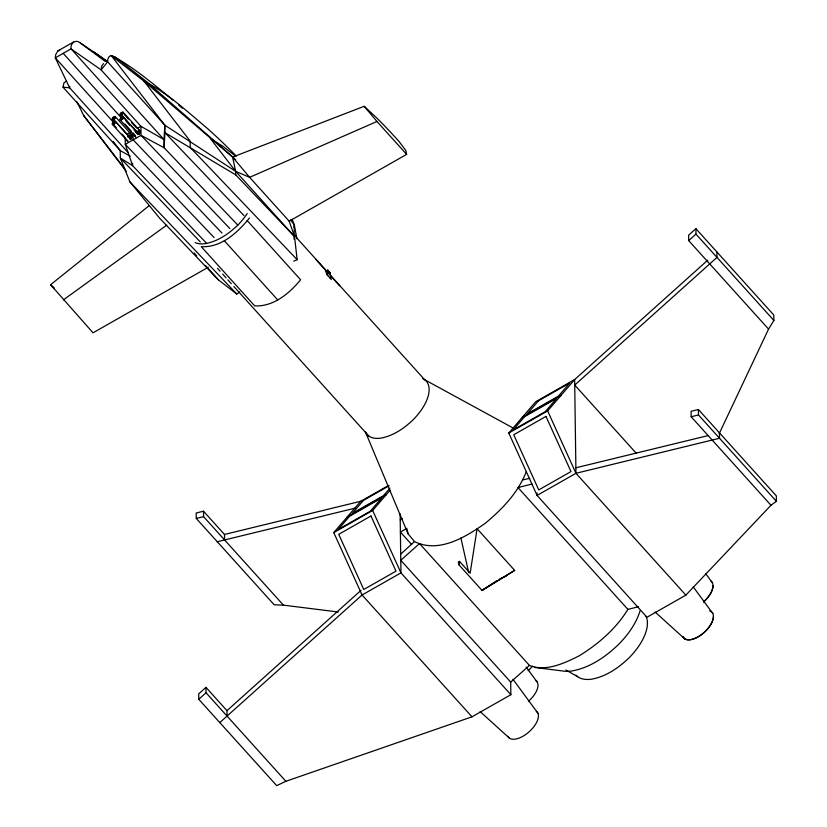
<?xml version="1.0" encoding="UTF-8"?>
<svg xmlns="http://www.w3.org/2000/svg" width="827" height="827" viewBox="0 0 827 827"><rect width="100%" height="100%" fill="white"/><g stroke="black" fill="none" stroke-linecap="round" stroke-linejoin="round"><path stroke-width="1.24" d="M130.263 156.231L120.225 150.586L63.017 87.186L63.999 82.731L66.646 81.015M69.726 86.339L69.633 87.807L128.195 152.716M237.742 225.027L164.108 147.744L163.994 139.567L101.132 69.892L107.624 61.798C107.479 59.13 108.761 55.099 112.131 55.667C134.232 67.597 153.719 84.364 173.174 100.212M235.674 159.704L144.063 81.242L111.252 55.636L164.831 125.197L163.994 139.567L140.91 126.293L71.06 48.876C70.006 43.469 75.743 38.776 80.26 42.911L107.138 61.105M294.019 227.58L294.36 225.047L292.055 219.269M458.964 564.841L459.512 561.368L458.334 562.04L458.964 564.841L482.017 590.395L514.673 570.392L477.096 528.742L470.149 573.163L459.512 561.368M294.03 239.106L294.36 225.047L290.639 219.91M422.762 378.632A39.841 19.962 -42.1 0 1 413.221 419.671C404.176 428.376 393.332 435.87 380.761 438.145A39.841 19.962 -42.1 0 1 365.431 431.994L408.062 533.808L414.472 541.561C438.703 553.687 465.467 537.136 485.191 523.336C502.113 509.308 518.167 492.706 526.179 471.866M719.19 433.679L768.552 329.105L773.886 320.462L773.803 315.035L695.889 228.676L688.633 235.178L688.705 240.616L768.552 329.105M638.537 606.718L627.9 609.385C615.981 628.83 598.241 644.13 578.931 655.976C564.066 663.285 545.985 672.041 529.435 665.404L419.516 543.587L400.775 560.272L510.693 682.099L510.869 694.701L471.979 716.823L285.884 781.298L276.704 785.65L198.78 699.291L198.707 693.863L205.964 687.351L226.98 710.651L227.063 716.099M471.979 716.823L362.071 595.006L333.767 532.609L360.758 501.265L388.535 485.459M389.889 488.209L383.459 495.673L352.199 513.464L363.446 500.397L389.124 485.78M333.767 532.609L372.657 510.476L390.117 490.194M771.012 505.307L691.165 416.746L691.093 411.308L698.412 409.53L776.336 495.89L776.408 501.317L771.012 505.235L685.872 595.13L646.983 617.252L537.064 495.425L508.77 433.028L535.762 401.684L574.651 379.562L707.736 260.174M508.77 433.028L547.65 410.905L574.651 379.562L575.954 473.302L685.872 595.13M249.444 217.977C237.742 232.542 221.274 247.728 201.281 246.694L254.695 305.887C273.396 306.889 289.388 293.43 300.594 279.764L247.19 220.571M400.692 554.152L414.472 541.561M688.705 240.616L695.962 234.103L695.889 228.676M198.78 699.291L206.037 692.778L205.964 687.351M226.98 710.651L361.027 590.354M219.806 722.591L362.071 595.006L400.95 572.873L400.134 513.805M510.693 682.099L529.435 665.404M129.394 138.037L129.994 137.086L129.374 136.837A1.592 0.796 -42.1 0 1 130.645 136.92A1.592 0.796 -42.1 0 1 129.715 138.522M136 132.082L136.341 131.266L122.117 115.646L121.218 116.442L122.169 115.708M136.073 132.237L136.682 131.286L136.052 131.038M137.261 133.56L137.84 132.465L136.817 132.599M73.655 41.95L57.911 50.902L55.647 54.737L55.316 57.838L69.633 87.807L63.017 87.186M103.458 63.648L101.762 65.964L101.132 69.892L71.06 48.876L55.316 57.838L113.961 122.83M208.228 267.266L93.027 332.816L50.592 284.726L148.87 205.902M63.348 299.922L166.723 225.151M113.134 141.376L120.225 150.586L120.329 158.029L129.87 181.816L159.611 218.173L218.421 279.888L236.801 294.03L239.747 291.962M127.751 135.762L128.805 135.762L127.989 136.858M127.823 135.917L128.547 135.917L127.834 136.734M496.417 580.957L482.017 590.395L514.673 570.392M127.131 134.139L131.069 131.896M136.972 128.536L140.91 126.293L141.035 135.38L229.823 228.552M232.614 157.078L249.63 177.329L289.202 221.191L406.636 154.37L405.861 150.566L399.203 141.686A289.853 100.935 60.4 0 0 376.182 117.424L364.2 106.29L232.614 157.078L235.664 171.344L235.716 174.869L294.526 236.584L297.162 259.688L293.781 261.156M315.552 259.068L326.283 270.967L327.73 270.14L330.387 273.086L330.459 278.41M326.5 271.225L327.73 270.522L330.397 273.479M347.257 516.937L386.147 494.804M522.261 417.356L561.151 395.234M400.216 519.935L402.387 518.705M406.915 528.35L400.382 532.071L411.639 544.538M719.438 432.831L719.511 438.258L575.954 473.302L537.064 495.425L537.033 492.902M57.911 50.902L59.751 50.313M499.632 579.065L506.589 575.799M406.636 154.37L376.957 121.476L249.63 177.329L235.664 171.344L164.831 125.197L107.624 61.798M532.164 484.012L517.981 487.558L627.9 609.385M224.52 534.521L203.504 511.22L196.185 513.009L196.257 518.436L274.182 604.795L283.423 605.137L338.222 612.001M196.257 518.436L203.576 516.648L283.423 605.137M691.165 416.746L698.495 414.958L776.408 501.317M360.758 501.265L224.52 534.449L224.603 539.948M217.284 541.726L355.837 507.985M575.881 467.793L708.367 435.529M522.891 479.867L529.849 478.285M84.457 115.625L83.703 115.584L76.88 101.762M534.48 667.43L562.195 670.924A57.249 28.687 -42.1 0 0 571.933 670.976C589.982 667.709 605.571 656.927 618.575 644.429A57.249 28.687 -42.1 0 0 640.015 610.864M114.25 120.122L113.402 120.98L114.25 120.122L128.464 135.752M513.267 428.097L424.644 379.707L330.418 275.277M565.947 670.025L577.68 676.724M235.716 174.869L164.935 132.651L164.831 125.197M50.592 284.726L54.241 287.93M80.26 42.911L105.391 61.539M94.113 51.977L106.456 61.177M115.16 56.908L147.423 82.338L233.865 158.05M235.881 156.406L222.97 146.369L210.327 138.44L235.664 171.344L294.526 236.584L289.202 221.191M178.673 105.039L182.343 108.254M655.149 612.052L684.539 638.692M480.146 711.613L509.484 738.211M297.162 259.688L190.231 147.475L190.148 141.076L144.063 81.242C167.509 92.913 187.481 111.779 207.567 128.578A460.391 160.314 60.4 0 1 236.067 155.817M243.975 215.589L164.935 132.651L164.108 147.744L141.035 135.38L125.29 144.343L132.609 165.658L206.254 242.942M221.946 233.028L133.168 139.866L133.075 133.044M214.069 237.514L125.29 144.343L125.197 137.53M200.258 241.908L120.329 158.029L132.609 165.658L132.578 163.322M129.87 181.816L236.801 294.03M695.962 234.103L773.886 320.462M636.17 453.165L574.724 385.062L716.988 257.404L716.906 251.977M296.707 237.918L326.965 271.452M330.717 275.887L339.732 285.863M123.12 112.203L138.998 129.798M124.298 114.508L128.423 119.088M131.731 122.747L135.855 127.327M123.182 117L139.07 134.605M126.014 121.145L130.149 125.714M134.274 130.294L137.582 133.953A1.592 0.796 -42.1 0 0 138.533 132.558A1.592 0.796 -42.1 0 0 137.561 132.175M63.193 53.352L120.969 117.393M124.877 124.04L131.483 131.359M133.137 133.188L135.618 135.938M120.277 119.936L136.155 137.54M115.242 116.679L130.852 133.984M224.334 240.75L277.748 299.943M115.315 121.486L131.193 139.081M112.875 123.936L116.183 127.596M121.962 134.005L124.432 136.755M112.4 124.412L128.278 142.017M217.491 268.341L220.075 271.215M222.67 274.088L226.133 277.924M227.859 279.836L231.312 283.671M233.907 286.545L368.759 436.005M194.18 253.021L196.774 255.905M205.437 265.498L218.421 279.888M510.869 694.701L400.95 572.873L372.657 510.476M206.037 692.778L285.884 781.298M364.2 106.29L376.957 121.476M325.414 270.005L326.841 274.554L331.286 279.474L330.49 275.691M326.283 270.967L327.709 275.505L327.73 270.129M125.094 169.339L83.703 115.584L126.448 171.561M705.648 573.618L712.44 582.859M693.243 586.881L712.864 613.572M526.127 667.048L537.457 682.461M512.957 679.267L537.891 713.184M547.65 410.905L575.954 473.302M295.57 235.209L296.872 238.714L294.36 225.047M460.897 537.963L468.692 572.594M407.142 529.445L408.062 533.808M698.412 409.53L698.495 414.958M203.504 511.22L203.576 516.648M646.063 616.342A46.023 23.053 -42.1 0 1 629.037 657.858C618.586 667.906 606.057 676.569 591.543 679.194A46.023 23.053 -42.1 0 1 575.861 675.132M710.848 580.936A19.093 9.573 -42.1 0 1 703.56 601.808M713.008 585.578A19.093 9.697 -42.3 0 1 703.643 601.901M709.69 610.874A19.093 9.573 -42.1 0 1 705.214 631.383A19.093 9.573 -42.1 0 1 682.895 636.707M713.443 616.291A19.093 9.697 -42.3 0 1 700.169 635.643A19.093 9.697 -42.3 0 1 682.916 636.738M532.402 666.211A19.093 9.573 -42.1 0 1 528.122 670.666M536.32 711.282A19.093 9.438 -41.8 0 1 528.877 732.009A19.093 9.438 -41.8 0 1 507.861 736.237M535.906 680.58A19.093 9.438 -41.8 0 1 528.443 701.306M247.18 213.511A39.841 19.962 -42.1 0 1 237.752 225.182C228.697 233.886 217.852 241.381 205.292 243.655A39.841 19.962 -42.1 0 1 195.162 242.6M131.028 134.191A2.078 1.044 -42.1 0 1 128.981 136.92M127.554 135.028A1.396 0.703 -42.1 0 1 127.844 134.481M127.74 140.414A1.396 0.703 -42.1 0 1 127.627 140.27M129.519 138.357A1.396 0.703 -42.1 0 1 129.818 138.574M137.695 134.098A1.396 0.703 -42.1 0 1 137.737 134.294M138.616 130.077A3.949 1.974 -42.1 0 1 138.678 134.253M135.463 136.083A3.949 1.974 -42.1 0 1 133.922 134.222M128.816 136.817A1.592 0.796 -42.1 0 1 130.418 136.6A1.592 0.796 -42.1 0 1 129.519 138.305M129.963 134.76A3.949 1.974 -42.1 0 1 132.382 135.731A3.949 1.974 -42.1 0 1 130.035 139.412M127.585 140.559A3.949 1.974 -42.1 0 1 126.055 138.698M129.332 135.566A3.618 1.809 -42.1 0 1 132.206 135.587A3.618 1.809 -42.1 0 1 130.862 138.853M137.024 132.113A1.592 0.796 -42.1 0 1 138.285 132.113A1.592 0.796 -42.1 0 1 137.695 133.55M137.975 130.728A3.618 1.809 -42.1 0 1 140.156 131.348A3.618 1.809 -42.1 0 1 138.74 134.377M114.994 122.303L114.963 122.541A1.396 0.703 -42.1 0 1 113.134 124.019A1.396 0.703 -42.1 0 1 113.361 122.448A1.396 0.703 -42.1 0 1 114.994 122.303M115.542 121.982L115.491 122.344A2.078 1.044 -42.1 0 1 112.782 124.536A2.078 1.044 -42.1 0 1 113.123 122.21A2.078 1.044 -42.1 0 1 115.542 121.982M349.687 516.151L338.202 529.487L370.227 511.262L381.712 497.937L349.687 516.151M524.69 416.581L513.205 429.906L545.231 411.691L556.705 398.356L524.69 416.581M538.449 400.816L527.202 413.882L558.452 396.102L569.71 383.035L538.449 400.816M370.961 515.996L338.739 534.325L363.756 589.486L395.978 571.157L370.961 515.996M545.965 416.415L513.743 434.754L538.759 489.915L570.981 471.576L545.965 416.415M329.932 273.964L328.205 272.042L329.952 274.781L329.932 273.964M120.628 119.315L120.587 119.119A1.396 0.703 -42.1 0 1 122.2 117.424A1.396 0.703 -42.1 0 1 122.468 118.706A1.396 0.703 -42.1 0 1 120.628 119.315M120.101 119.729L120.039 119.429A2.078 1.044 -42.1 0 1 122.427 116.917A2.078 1.044 -42.1 0 1 122.83 118.819A2.078 1.044 -42.1 0 1 120.101 119.729M113.506 119.14A1.396 0.703 -42.1 0 0 114.891 117.3A1.396 0.703 -42.1 0 0 112.979 118.003A1.396 0.703 -42.1 0 0 113.506 119.14M113.371 119.615A2.078 1.044 -42.1 0 0 115.418 116.886A2.078 1.044 -42.1 0 0 112.586 117.93A2.078 1.044 -42.1 0 0 113.371 119.615M121.383 114.664A1.396 0.703 -42.1 0 0 122.758 112.823A1.396 0.703 -42.1 0 0 120.845 113.526A1.396 0.703 -42.1 0 0 121.383 114.664M121.238 115.139A2.078 1.044 -42.1 0 0 123.295 112.41A2.078 1.044 -42.1 0 0 120.453 113.454A2.078 1.044 -42.1 0 0 121.238 115.139"/></g></svg>
